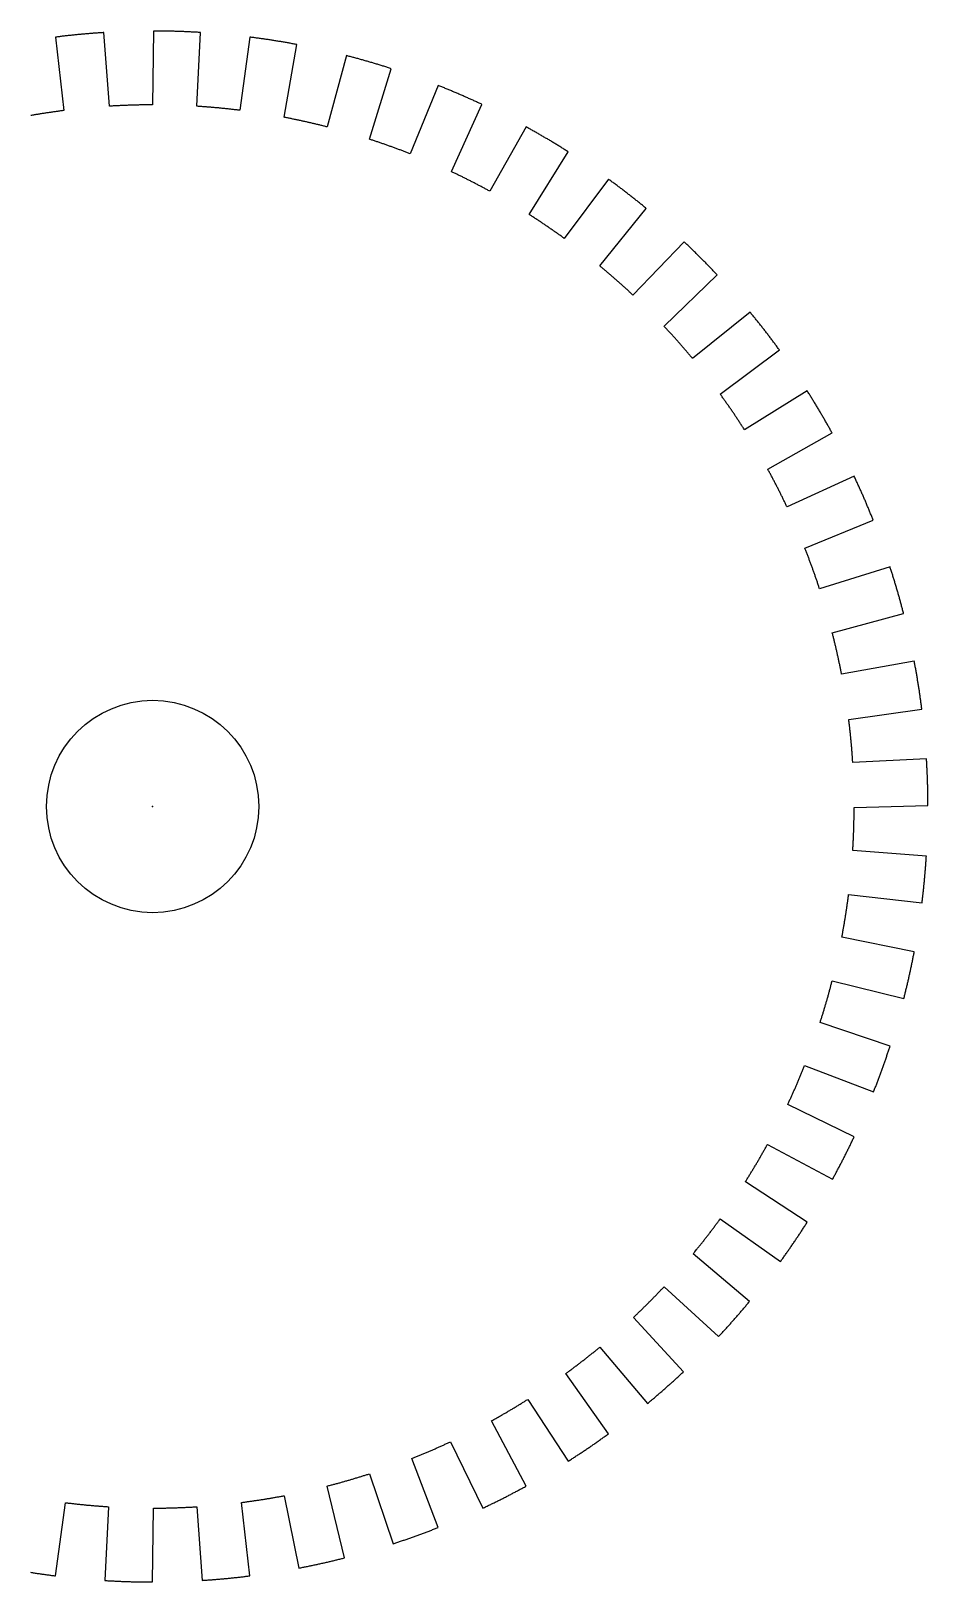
# Model space of a CAD drawing. Header units: metres. Extents: x -21 to 21, y -21 to 21.
# Drawn here: x -3.29 to 21, y -21 to 21 of the extents above; entities that cross this region are included whole.
import ezdxf

# ---------------------------------------------------------------- set-up
doc = ezdxf.new("R2010")
doc.units = ezdxf.units.M

msp = doc.modelspace()

# ---------------------------------------------------------------- linework, layer by layer
msp.add_lwpolyline([(-3.311, -20.737), (-3.285, -20.741), (-3.259, -20.746), (-3.233, -20.75), (-3.207, -20.754), (-3.181, -20.758), (-3.155, -20.762), (-3.129, -20.766), (-3.103, -20.77), (-3.076, -20.773), (-3.05, -20.777), (-3.024, -20.781), (-2.998, -20.785), (-2.972, -20.789), (-2.946, -20.792), (-2.92, -20.796), (-2.894, -20.8), (-2.867, -20.803), (-2.841, -20.807), (-2.815, -20.81), (-2.789, -20.814), (-2.763, -20.817), (-2.737, -20.821), (-2.711, -20.824), (-2.684, -20.828), (-2.658, -20.831), (-2.632, -20.834), (-2.358, -18.853), (-2.334, -18.856), (-2.31, -18.859), (-2.287, -18.862), (-2.263, -18.865), (-2.239, -18.868), (-2.215, -18.87), (-2.192, -18.873), (-2.168, -18.876), (-2.144, -18.879), (-2.121, -18.881), (-2.097, -18.884), (-2.073, -18.887), (-2.049, -18.889), (-2.026, -18.892), (-2.002, -18.894), (-1.978, -18.897), (-1.954, -18.899), (-1.931, -18.902), (-1.907, -18.904), (-1.883, -18.906), (-1.859, -18.909), (-1.836, -18.911), (-1.812, -18.913), (-1.788, -18.916), (-1.764, -18.918), (-1.741, -18.92), (-1.717, -18.922), (-1.693, -18.924), (-1.669, -18.927), (-1.645, -18.929), (-1.622, -18.931), (-1.598, -18.933), (-1.574, -18.935), (-1.55, -18.937), (-1.526, -18.939), (-1.503, -18.94), (-1.479, -18.942), (-1.455, -18.944), (-1.431, -18.946), (-1.407, -18.948), (-1.384, -18.95), (-1.36, -18.951), (-1.336, -18.953), (-1.312, -18.955), (-1.288, -18.956), (-1.264, -18.958), (-1.241, -18.959), (-1.217, -18.961), (-1.193, -18.963), (-1.292, -20.96), (-1.266, -20.962), (-1.24, -20.963), (-1.213, -20.965), (-1.187, -20.966), (-1.161, -20.968), (-1.134, -20.969), (-1.108, -20.971), (-1.081, -20.972), (-1.055, -20.973), (-1.029, -20.975), (-1.002, -20.976), (-0.976, -20.977), (-0.95, -20.979), (-0.923, -20.98), (-0.897, -20.981), (-0.871, -20.982), (-0.844, -20.983), (-0.818, -20.984), (-0.791, -20.985), (-0.765, -20.986), (-0.739, -20.987), (-0.712, -20.988), (-0.686, -20.989), (-0.66, -20.99), (-0.633, -20.99), (-0.607, -20.991), (-0.58, -20.992), (-0.554, -20.993), (-0.528, -20.993), (-0.501, -20.994), (-0.475, -20.995), (-0.449, -20.995), (-0.422, -20.996), (-0.396, -20.996), (-0.369, -20.997), (-0.343, -20.997), (-0.317, -20.998), (-0.29, -20.998), (-0.264, -20.998), (-0.237, -20.999), (-0.211, -20.999), (-0.185, -20.999), (-0.158, -20.999), (-0.132, -21), (-0.106, -21), (-0.079, -21), (-0.053, -21), (-0.026, -21), (0, -21), (0.024, -19), (0.048, -19), (0.072, -19), (0.096, -19), (0.119, -19), (0.143, -18.999), (0.167, -18.999), (0.191, -18.999), (0.215, -18.999), (0.239, -18.998), (0.263, -18.998), (0.287, -18.998), (0.31, -18.997), (0.334, -18.997), (0.358, -18.997), (0.382, -18.996), (0.406, -18.996), (0.43, -18.995), (0.454, -18.995), (0.477, -18.994), (0.501, -18.993), (0.525, -18.993), (0.549, -18.992), (0.573, -18.991), (0.597, -18.991), (0.621, -18.99), (0.645, -18.989), (0.668, -18.988), (0.692, -18.987), (0.716, -18.986), (0.74, -18.986), (0.764, -18.985), (0.788, -18.984), (0.812, -18.983), (0.835, -18.982), (0.859, -18.981), (0.883, -18.979), (0.907, -18.978), (0.931, -18.977), (0.955, -18.976), (0.978, -18.975), (1.002, -18.974), (1.026, -18.972), (1.05, -18.971), (1.074, -18.97), (1.098, -18.968), (1.122, -18.967), (1.145, -18.965), (1.169, -18.964), (1.193, -18.963), (1.345, -20.957), (1.371, -20.955), (1.398, -20.953), (1.424, -20.952), (1.45, -20.95), (1.477, -20.948), (1.503, -20.946), (1.529, -20.944), (1.556, -20.942), (1.582, -20.94), (1.608, -20.938), (1.634, -20.936), (1.661, -20.934), (1.687, -20.932), (1.713, -20.93), (1.74, -20.928), (1.766, -20.926), (1.792, -20.923), (1.819, -20.921), (1.845, -20.919), (1.871, -20.916), (1.897, -20.914), (1.924, -20.912), (1.95, -20.909), (1.976, -20.907), (2.003, -20.904), (2.029, -20.902), (2.055, -20.899), (2.081, -20.897), (2.108, -20.894), (2.134, -20.891), (2.16, -20.889), (2.186, -20.886), (2.213, -20.883), (2.239, -20.88), (2.265, -20.877), (2.291, -20.875), (2.318, -20.872), (2.344, -20.869), (2.37, -20.866), (2.396, -20.863), (2.422, -20.86), (2.449, -20.857), (2.475, -20.854), (2.501, -20.851), (2.527, -20.847), (2.553, -20.844), (2.58, -20.841), (2.606, -20.838), (2.632, -20.834), (2.405, -18.847), (2.429, -18.844), (2.452, -18.841), (2.476, -18.838), (2.5, -18.835), (2.523, -18.832), (2.547, -18.829), (2.571, -18.825), (2.594, -18.822), (2.618, -18.819), (2.642, -18.815), (2.665, -18.812), (2.689, -18.809), (2.713, -18.805), (2.736, -18.802), (2.76, -18.798), (2.783, -18.795), (2.807, -18.791), (2.831, -18.788), (2.854, -18.784), (2.878, -18.781), (2.901, -18.777), (2.925, -18.773), (2.949, -18.77), (2.972, -18.766), (2.996, -18.762), (3.019, -18.759), (3.043, -18.755), (3.067, -18.751), (3.09, -18.747), (3.114, -18.743), (3.137, -18.739), (3.161, -18.735), (3.184, -18.731), (3.208, -18.727), (3.231, -18.723), (3.255, -18.719), (3.278, -18.715), (3.302, -18.711), (3.325, -18.707), (3.349, -18.703), (3.372, -18.698), (3.396, -18.694), (3.419, -18.69), (3.443, -18.685), (3.466, -18.681), (3.49, -18.677), (3.513, -18.672), (3.537, -18.668), (3.56, -18.663), (3.961, -20.623), (3.987, -20.618), (4.013, -20.613), (4.039, -20.608), (4.065, -20.603), (4.09, -20.598), (4.116, -20.593), (4.142, -20.587), (4.168, -20.582), (4.194, -20.577), (4.22, -20.572), (4.246, -20.566), (4.271, -20.561), (4.297, -20.556), (4.323, -20.55), (4.349, -20.545), (4.375, -20.539), (4.401, -20.534), (4.426, -20.528), (4.452, -20.523), (4.478, -20.517), (4.504, -20.511), (4.529, -20.506), (4.555, -20.5), (4.581, -20.494), (4.607, -20.488), (4.633, -20.483), (4.658, -20.477), (4.684, -20.471), (4.71, -20.465), (4.735, -20.459), (4.761, -20.453), (4.787, -20.447), (4.812, -20.441), (4.838, -20.435), (4.864, -20.429), (4.89, -20.423), (4.915, -20.417), (4.941, -20.41), (4.966, -20.404), (4.992, -20.398), (5.018, -20.392), (5.043, -20.385), (5.069, -20.379), (5.095, -20.373), (5.12, -20.366), (5.146, -20.36), (5.171, -20.353), (5.197, -20.347), (4.725, -18.403), (4.748, -18.397), (4.771, -18.391), (4.794, -18.385), (4.818, -18.379), (4.841, -18.373), (4.864, -18.367), (4.887, -18.361), (4.91, -18.355), (4.933, -18.348), (4.956, -18.342), (4.979, -18.336), (5.002, -18.33), (5.025, -18.323), (5.048, -18.317), (5.071, -18.311), (5.094, -18.304), (5.117, -18.298), (5.14, -18.292), (5.163, -18.285), (5.186, -18.279), (5.209, -18.272), (5.232, -18.265), (5.255, -18.259), (5.278, -18.252), (5.301, -18.246), (5.324, -18.239), (5.347, -18.232), (5.37, -18.225), (5.392, -18.219), (5.415, -18.212), (5.438, -18.205), (5.461, -18.198), (5.484, -18.191), (5.507, -18.184), (5.53, -18.178), (5.553, -18.171), (5.575, -18.164), (5.598, -18.157), (5.621, -18.15), (5.644, -18.142), (5.667, -18.135), (5.689, -18.128), (5.712, -18.121), (5.735, -18.114), (5.758, -18.107), (5.78, -18.099), (5.803, -18.092), (5.826, -18.085), (5.849, -18.077), (5.871, -18.07), (6.514, -19.964), (6.54, -19.956), (6.565, -19.948), (6.59, -19.939), (6.615, -19.931), (6.64, -19.923), (6.665, -19.914), (6.69, -19.906), (6.715, -19.898), (6.74, -19.889), (6.765, -19.881), (6.79, -19.872), (6.815, -19.864), (6.84, -19.855), (6.865, -19.846), (6.89, -19.838), (6.915, -19.829), (6.939, -19.82), (6.964, -19.812), (6.989, -19.803), (7.014, -19.794), (7.039, -19.785), (7.064, -19.776), (7.089, -19.767), (7.113, -19.758), (7.138, -19.75), (7.163, -19.741), (7.188, -19.732), (7.213, -19.722), (7.238, -19.713), (7.262, -19.704), (7.287, -19.695), (7.312, -19.686), (7.336, -19.677), (7.361, -19.668), (7.386, -19.658), (7.411, -19.649), (7.435, -19.64), (7.46, -19.63), (7.485, -19.621), (7.509, -19.611), (7.534, -19.602), (7.559, -19.593), (7.583, -19.583), (7.608, -19.573), (7.632, -19.564), (7.657, -19.554), (7.682, -19.545), (7.706, -19.535), (7.731, -19.525), (7.017, -17.657), (7.039, -17.648), (7.061, -17.639), (7.083, -17.63), (7.105, -17.621), (7.127, -17.613), (7.149, -17.604), (7.172, -17.595), (7.194, -17.586), (7.216, -17.576), (7.238, -17.567), (7.26, -17.558), (7.282, -17.549), (7.304, -17.54), (7.326, -17.531), (7.348, -17.522), (7.37, -17.512), (7.392, -17.503), (7.414, -17.494), (7.436, -17.484), (7.458, -17.475), (7.48, -17.466), (7.502, -17.456), (7.524, -17.447), (7.546, -17.437), (7.568, -17.428), (7.59, -17.418), (7.611, -17.409), (7.633, -17.399), (7.655, -17.39), (7.677, -17.38), (7.699, -17.37), (7.721, -17.361), (7.743, -17.351), (7.764, -17.341), (7.786, -17.331), (7.808, -17.322), (7.83, -17.312), (7.851, -17.302), (7.873, -17.292), (7.895, -17.282), (7.917, -17.272), (7.938, -17.262), (7.96, -17.252), (7.982, -17.242), (8.003, -17.232), (8.025, -17.222), (8.047, -17.212), (8.068, -17.202), (8.941, -19.001), (8.965, -18.99), (8.989, -18.979), (9.013, -18.968), (9.037, -18.956), (9.061, -18.945), (9.084, -18.933), (9.108, -18.922), (9.132, -18.911), (9.156, -18.899), (9.179, -18.888), (9.203, -18.876), (9.227, -18.864), (9.251, -18.853), (9.274, -18.841), (9.298, -18.829), (9.322, -18.818), (9.345, -18.806), (9.369, -18.794), (9.392, -18.782), (9.416, -18.771), (9.44, -18.759), (9.463, -18.747), (9.487, -18.735), (9.51, -18.723), (9.534, -18.711), (9.557, -18.699), (9.581, -18.687), (9.604, -18.675), (9.628, -18.663), (9.651, -18.651), (9.675, -18.639), (9.698, -18.627), (9.721, -18.614), (9.745, -18.602), (9.768, -18.59), (9.792, -18.578), (9.815, -18.565), (9.838, -18.553), (9.861, -18.541), (9.885, -18.528), (9.908, -18.516), (9.931, -18.503), (9.955, -18.491), (9.978, -18.478), (10.001, -18.466), (10.024, -18.453), (10.047, -18.44), (10.071, -18.428), (10.094, -18.415), (10.117, -18.402), (9.174, -16.638), (9.195, -16.627), (9.216, -16.615), (9.237, -16.604), (9.258, -16.592), (9.279, -16.58), (9.299, -16.569), (9.32, -16.557), (9.341, -16.545), (9.362, -16.533), (9.383, -16.522), (9.403, -16.51), (9.424, -16.498), (9.445, -16.486), (9.466, -16.474), (9.486, -16.462), (9.507, -16.451), (9.528, -16.439), (9.548, -16.427), (9.569, -16.415), (9.589, -16.403), (9.61, -16.39), (9.631, -16.378), (9.651, -16.366), (9.672, -16.354), (9.692, -16.342), (9.713, -16.33), (9.733, -16.318), (9.754, -16.305), (9.774, -16.293), (9.795, -16.281), (9.815, -16.268), (9.836, -16.256), (9.856, -16.244), (9.877, -16.231), (9.897, -16.219), (9.917, -16.206), (9.938, -16.194), (9.958, -16.181), (9.978, -16.169), (9.999, -16.156), (10.019, -16.144), (10.039, -16.131), (10.059, -16.119), (10.08, -16.106), (10.1, -16.093), (10.12, -16.08), (10.14, -16.068), (10.161, -16.055), (11.252, -17.731), (11.275, -17.717), (11.297, -17.703), (11.319, -17.688), (11.341, -17.674), (11.364, -17.66), (11.386, -17.646), (11.408, -17.631), (11.43, -17.617), (11.452, -17.602), (11.474, -17.588), (11.496, -17.574), (11.518, -17.559), (11.541, -17.545), (11.563, -17.53), (11.585, -17.516), (11.607, -17.501), (11.629, -17.486), (11.651, -17.472), (11.672, -17.457), (11.694, -17.443), (11.716, -17.428), (11.738, -17.413), (11.76, -17.398), (11.782, -17.384), (11.804, -17.369), (11.826, -17.354), (11.847, -17.339), (11.869, -17.324), (11.891, -17.309), (11.913, -17.294), (11.934, -17.279), (11.956, -17.264), (11.978, -17.249), (11.999, -17.234), (12.021, -17.219), (12.043, -17.204), (12.064, -17.189), (12.086, -17.174), (12.107, -17.158), (12.129, -17.143), (12.151, -17.128), (12.172, -17.113), (12.194, -17.097), (12.215, -17.082), (12.237, -17.067), (12.258, -17.051), (12.279, -17.036), (12.301, -17.02), (12.322, -17.005), (12.343, -16.989), (11.187, -15.357), (11.207, -15.343), (11.226, -15.329), (11.245, -15.315), (11.264, -15.301), (11.283, -15.287), (11.303, -15.272), (11.322, -15.258), (11.341, -15.244), (11.36, -15.23), (11.379, -15.215), (11.398, -15.201), (11.418, -15.187), (11.437, -15.172), (11.456, -15.158), (11.475, -15.144), (11.494, -15.129), (11.513, -15.115), (11.532, -15.1), (11.551, -15.086), (11.57, -15.071), (11.589, -15.057), (11.607, -15.042), (11.626, -15.028), (11.645, -15.013), (11.664, -14.998), (11.683, -14.984), (11.702, -14.969), (11.721, -14.954), (11.739, -14.939), (11.758, -14.925), (11.777, -14.91), (11.796, -14.895), (11.814, -14.88), (11.833, -14.865), (11.852, -14.851), (11.87, -14.836), (11.889, -14.821), (11.908, -14.806), (11.926, -14.791), (11.945, -14.776), (11.963, -14.761), (11.982, -14.746), (12, -14.731), (12.019, -14.716), (12.037, -14.7), (12.056, -14.685), (12.074, -14.67), (12.093, -14.655), (12.111, -14.64), (13.406, -16.164), (13.427, -16.147), (13.447, -16.13), (13.467, -16.113), (13.487, -16.096), (13.508, -16.079), (13.528, -16.062), (13.548, -16.045), (13.568, -16.028), (13.588, -16.011), (13.608, -15.994), (13.628, -15.977), (13.648, -15.96), (13.668, -15.943), (13.689, -15.926), (13.709, -15.908), (13.728, -15.891), (13.748, -15.874), (13.768, -15.857), (13.788, -15.839), (13.808, -15.822), (13.828, -15.805), (13.848, -15.787), (13.868, -15.77), (13.888, -15.752), (13.907, -15.735), (13.927, -15.717), (13.947, -15.7), (13.967, -15.682), (13.986, -15.665), (14.006, -15.647), (14.026, -15.63), (14.045, -15.612), (14.065, -15.594), (14.084, -15.577), (14.104, -15.559), (14.124, -15.541), (14.143, -15.523), (14.163, -15.506), (14.182, -15.488), (14.201, -15.47), (14.221, -15.452), (14.24, -15.434), (14.26, -15.416), (14.279, -15.398), (14.298, -15.38), (14.318, -15.362), (14.337, -15.344), (14.356, -15.326), (14.375, -15.308), (13.024, -13.834), (13.041, -13.818), (13.059, -13.801), (13.076, -13.785), (13.093, -13.768), (13.11, -13.752), (13.128, -13.735), (13.145, -13.719), (13.162, -13.702), (13.179, -13.686), (13.197, -13.669), (13.214, -13.653), (13.231, -13.636), (13.248, -13.619), (13.265, -13.603), (13.282, -13.586), (13.299, -13.569), (13.316, -13.553), (13.333, -13.536), (13.35, -13.519), (13.367, -13.502), (13.384, -13.486), (13.401, -13.469), (13.418, -13.452), (13.435, -13.435), (13.452, -13.418), (13.469, -13.401), (13.486, -13.384), (13.502, -13.367), (13.519, -13.35), (13.536, -13.333), (13.553, -13.316), (13.569, -13.299), (13.586, -13.282), (13.603, -13.265), (13.619, -13.248), (13.636, -13.231), (13.653, -13.214), (13.669, -13.197), (13.686, -13.179), (13.702, -13.162), (13.719, -13.145), (13.735, -13.128), (13.752, -13.11), (13.768, -13.093), (13.785, -13.076), (13.801, -13.059), (13.818, -13.041), (13.834, -13.024), (13.85, -13.006), (15.326, -14.356), (15.344, -14.337), (15.362, -14.318), (15.38, -14.298), (15.398, -14.279), (15.416, -14.26), (15.434, -14.24), (15.452, -14.221), (15.47, -14.201), (15.488, -14.182), (15.506, -14.163), (15.523, -14.143), (15.541, -14.124), (15.559, -14.104), (15.577, -14.084), (15.594, -14.065), (15.612, -14.045), (15.63, -14.026), (15.647, -14.006), (15.665, -13.986), (15.682, -13.967), (15.7, -13.947), (15.717, -13.927), (15.735, -13.907), (15.752, -13.888), (15.77, -13.868), (15.787, -13.848), (15.805, -13.828), (15.822, -13.808), (15.839, -13.788), (15.857, -13.768), (15.874, -13.748), (15.891, -13.728), (15.908, -13.709), (15.926, -13.689), (15.943, -13.668), (15.96, -13.648), (15.977, -13.628), (15.994, -13.608), (16.011, -13.588), (16.028, -13.568), (16.045, -13.548), (16.062, -13.528), (16.079, -13.508), (16.096, -13.487), (16.113, -13.467), (16.13, -13.447), (16.147, -13.427), (16.164, -13.406), (14.64, -12.111), (14.655, -12.093), (14.67, -12.074), (14.685, -12.056), (14.7, -12.037), (14.716, -12.019), (14.731, -12), (14.746, -11.982), (14.761, -11.963), (14.776, -11.945), (14.791, -11.926), (14.806, -11.908), (14.821, -11.889), (14.836, -11.87), (14.851, -11.852), (14.865, -11.833), (14.88, -11.814), (14.895, -11.796), (14.91, -11.777), (14.925, -11.758), (14.939, -11.739), (14.954, -11.721), (14.969, -11.702), (14.984, -11.683), (14.998, -11.664), (15.013, -11.645), (15.028, -11.626), (15.042, -11.607), (15.057, -11.589), (15.071, -11.57), (15.086, -11.551), (15.1, -11.532), (15.115, -11.513), (15.129, -11.494), (15.144, -11.475), (15.158, -11.456), (15.172, -11.437), (15.187, -11.418), (15.201, -11.398), (15.215, -11.379), (15.23, -11.36), (15.244, -11.341), (15.258, -11.322), (15.272, -11.303), (15.287, -11.283), (15.301, -11.264), (15.315, -11.245), (15.329, -11.226), (15.343, -11.207), (15.357, -11.187), (15.371, -11.168), (17.005, -12.322), (17.02, -12.301), (17.036, -12.279), (17.051, -12.258), (17.067, -12.237), (17.082, -12.215), (17.097, -12.194), (17.113, -12.172), (17.128, -12.151), (17.143, -12.129), (17.158, -12.107), (17.174, -12.086), (17.189, -12.064), (17.204, -12.043), (17.219, -12.021), (17.234, -11.999), (17.249, -11.978), (17.264, -11.956), (17.279, -11.934), (17.294, -11.913), (17.309, -11.891), (17.324, -11.869), (17.339, -11.847), (17.354, -11.826), (17.369, -11.804), (17.384, -11.782), (17.398, -11.76), (17.413, -11.738), (17.428, -11.716), (17.443, -11.694), (17.457, -11.672), (17.472, -11.651), (17.486, -11.629), (17.501, -11.607), (17.516, -11.585), (17.53, -11.563), (17.545, -11.541), (17.559, -11.518), (17.574, -11.496), (17.588, -11.474), (17.602, -11.452), (17.617, -11.43), (17.631, -11.408), (17.646, -11.386), (17.66, -11.364), (17.674, -11.341), (17.688, -11.319), (17.703, -11.297), (17.717, -11.275), (17.731, -11.252), (16.055, -10.161), (16.068, -10.14), (16.08, -10.12), (16.093, -10.1), (16.106, -10.08), (16.119, -10.059), (16.131, -10.039), (16.144, -10.019), (16.156, -9.999), (16.169, -9.978), (16.181, -9.958), (16.194, -9.938), (16.206, -9.917), (16.219, -9.897), (16.231, -9.877), (16.244, -9.856), (16.256, -9.836), (16.268, -9.815), (16.281, -9.795), (16.293, -9.774), (16.305, -9.754), (16.318, -9.733), (16.33, -9.713), (16.342, -9.692), (16.354, -9.672), (16.366, -9.651), (16.378, -9.631), (16.39, -9.61), (16.403, -9.589), (16.415, -9.569), (16.427, -9.548), (16.439, -9.528), (16.451, -9.507), (16.462, -9.486), (16.474, -9.466), (16.486, -9.445), (16.498, -9.424), (16.51, -9.403), (16.522, -9.383), (16.533, -9.362), (16.545, -9.341), (16.557, -9.32), (16.569, -9.299), (16.58, -9.279), (16.592, -9.258), (16.604, -9.237), (16.615, -9.216), (16.627, -9.195), (16.638, -9.174), (16.65, -9.153), (18.415, -10.094), (18.428, -10.071), (18.44, -10.047), (18.453, -10.024), (18.466, -10.001), (18.478, -9.978), (18.491, -9.955), (18.503, -9.931), (18.516, -9.908), (18.528, -9.885), (18.541, -9.861), (18.553, -9.838), (18.565, -9.815), (18.578, -9.792), (18.59, -9.768), (18.602, -9.745), (18.614, -9.721), (18.627, -9.698), (18.639, -9.675), (18.651, -9.651), (18.663, -9.628), (18.675, -9.604), (18.687, -9.581), (18.699, -9.557), (18.711, -9.534), (18.723, -9.51), (18.735, -9.487), (18.747, -9.463), (18.759, -9.44), (18.771, -9.416), (18.782, -9.392), (18.794, -9.369), (18.806, -9.345), (18.818, -9.322), (18.829, -9.298), (18.841, -9.274), (18.853, -9.251), (18.864, -9.227), (18.876, -9.203), (18.888, -9.179), (18.899, -9.156), (18.911, -9.132), (18.922, -9.108), (18.933, -9.084), (18.945, -9.061), (18.956, -9.037), (18.968, -9.013), (18.979, -8.989), (18.99, -8.965), (19.001, -8.941), (17.202, -8.068), (17.212, -8.047), (17.222, -8.025), (17.232, -8.003), (17.242, -7.982), (17.252, -7.96), (17.262, -7.938), (17.272, -7.917), (17.282, -7.895), (17.292, -7.873), (17.302, -7.851), (17.312, -7.83), (17.322, -7.808), (17.331, -7.786), (17.341, -7.764), (17.351, -7.743), (17.361, -7.721), (17.37, -7.699), (17.38, -7.677), (17.39, -7.655), (17.399, -7.633), (17.409, -7.611), (17.418, -7.59), (17.428, -7.568), (17.437, -7.546), (17.447, -7.524), (17.456, -7.502), (17.466, -7.48), (17.475, -7.458), (17.484, -7.436), (17.494, -7.414), (17.503, -7.392), (17.512, -7.37), (17.522, -7.348), (17.531, -7.326), (17.54, -7.304), (17.549, -7.282), (17.558, -7.26), (17.567, -7.238), (17.576, -7.216), (17.586, -7.194), (17.595, -7.172), (17.604, -7.149), (17.613, -7.127), (17.621, -7.105), (17.63, -7.083), (17.639, -7.061), (17.648, -7.039), (17.657, -7.017), (19.525, -7.731), (19.535, -7.706), (19.545, -7.682), (19.554, -7.657), (19.564, -7.632), (19.573, -7.608), (19.583, -7.583), (19.593, -7.559), (19.602, -7.534), (19.611, -7.509), (19.621, -7.485), (19.63, -7.46), (19.64, -7.435), (19.649, -7.411), (19.658, -7.386), (19.668, -7.361), (19.677, -7.336), (19.686, -7.312), (19.695, -7.287), (19.704, -7.262), (19.713, -7.238), (19.722, -7.213), (19.732, -7.188), (19.741, -7.163), (19.75, -7.138), (19.758, -7.113), (19.767, -7.089), (19.776, -7.064), (19.785, -7.039), (19.794, -7.014), (19.803, -6.989), (19.812, -6.964), (19.82, -6.939), (19.829, -6.915), (19.838, -6.89), (19.846, -6.865), (19.855, -6.84), (19.864, -6.815), (19.872, -6.79), (19.881, -6.765), (19.889, -6.74), (19.898, -6.715), (19.906, -6.69), (19.914, -6.665), (19.923, -6.64), (19.931, -6.615), (19.939, -6.59), (19.948, -6.565), (19.956, -6.54), (19.964, -6.514), (19.972, -6.489), (18.077, -5.849), (18.085, -5.826), (18.092, -5.803), (18.099, -5.78), (18.107, -5.758), (18.114, -5.735), (18.121, -5.712), (18.128, -5.689), (18.135, -5.667), (18.142, -5.644), (18.15, -5.621), (18.157, -5.598), (18.164, -5.575), (18.171, -5.553), (18.178, -5.53), (18.184, -5.507), (18.191, -5.484), (18.198, -5.461), (18.205, -5.438), (18.212, -5.415), (18.219, -5.392), (18.225, -5.37), (18.232, -5.347), (18.239, -5.324), (18.246, -5.301), (18.252, -5.278), (18.259, -5.255), (18.265, -5.232), (18.272, -5.209), (18.279, -5.186), (18.285, -5.163), (18.292, -5.14), (18.298, -5.117), (18.304, -5.094), (18.311, -5.071), (18.317, -5.048), (18.323, -5.025), (18.33, -5.002), (18.336, -4.979), (18.342, -4.956), (18.348, -4.933), (18.355, -4.91), (18.361, -4.887), (18.367, -4.864), (18.373, -4.841), (18.379, -4.818), (18.385, -4.794), (18.391, -4.771), (18.397, -4.748), (18.403, -4.725), (20.347, -5.197), (20.353, -5.171), (20.36, -5.146), (20.366, -5.12), (20.373, -5.095), (20.379, -5.069), (20.385, -5.043), (20.392, -5.018), (20.398, -4.992), (20.404, -4.966), (20.41, -4.941), (20.417, -4.915), (20.423, -4.89), (20.429, -4.864), (20.435, -4.838), (20.441, -4.812), (20.447, -4.787), (20.453, -4.761), (20.459, -4.735), (20.465, -4.71), (20.471, -4.684), (20.477, -4.658), (20.483, -4.633), (20.488, -4.607), (20.494, -4.581), (20.5, -4.555), (20.506, -4.529), (20.511, -4.504), (20.517, -4.478), (20.523, -4.452), (20.528, -4.426), (20.534, -4.401), (20.539, -4.375), (20.545, -4.349), (20.55, -4.323), (20.556, -4.297), (20.561, -4.271), (20.566, -4.246), (20.572, -4.22), (20.577, -4.194), (20.582, -4.168), (20.587, -4.142), (20.593, -4.116), (20.598, -4.09), (20.603, -4.065), (20.608, -4.039), (20.613, -4.013), (20.618, -3.987), (20.623, -3.961), (20.628, -3.935), (18.668, -3.537), (18.672, -3.513), (18.677, -3.49), (18.681, -3.466), (18.685, -3.443), (18.69, -3.419), (18.694, -3.396), (18.698, -3.372), (18.703, -3.349), (18.707, -3.325), (18.711, -3.302), (18.715, -3.278), (18.719, -3.255), (18.723, -3.231), (18.727, -3.208), (18.731, -3.184), (18.735, -3.161), (18.739, -3.137), (18.743, -3.114), (18.747, -3.09), (18.751, -3.067), (18.755, -3.043), (18.759, -3.019), (18.762, -2.996), (18.766, -2.972), (18.77, -2.949), (18.773, -2.925), (18.777, -2.901), (18.781, -2.878), (18.784, -2.854), (18.788, -2.831), (18.791, -2.807), (18.795, -2.783), (18.798, -2.76), (18.802, -2.736), (18.805, -2.713), (18.809, -2.689), (18.812, -2.665), (18.815, -2.642), (18.819, -2.618), (18.822, -2.594), (18.825, -2.571), (18.829, -2.547), (18.832, -2.523), (18.835, -2.5), (18.838, -2.476), (18.841, -2.452), (18.844, -2.429), (18.847, -2.405), (18.85, -2.381), (20.838, -2.606), (20.841, -2.58), (20.844, -2.553), (20.847, -2.527), (20.851, -2.501), (20.854, -2.475), (20.857, -2.449), (20.86, -2.422), (20.863, -2.396), (20.866, -2.37), (20.869, -2.344), (20.872, -2.318), (20.875, -2.291), (20.877, -2.265), (20.88, -2.239), (20.883, -2.213), (20.886, -2.186), (20.889, -2.16), (20.891, -2.134), (20.894, -2.108), (20.897, -2.081), (20.899, -2.055), (20.902, -2.029), (20.904, -2.003), (20.907, -1.976), (20.909, -1.95), (20.912, -1.924), (20.914, -1.897), (20.916, -1.871), (20.919, -1.845), (20.921, -1.819), (20.923, -1.792), (20.926, -1.766), (20.928, -1.74), (20.93, -1.713), (20.932, -1.687), (20.934, -1.661), (20.936, -1.634), (20.938, -1.608), (20.94, -1.582), (20.942, -1.556), (20.944, -1.529), (20.946, -1.503), (20.948, -1.477), (20.95, -1.45), (20.952, -1.424), (20.953, -1.398), (20.955, -1.371), (20.957, -1.345), (18.963, -1.193), (18.964, -1.169), (18.965, -1.145), (18.967, -1.122), (18.968, -1.098), (18.97, -1.074), (18.971, -1.05), (18.972, -1.026), (18.974, -1.002), (18.975, -0.978), (18.976, -0.955), (18.977, -0.931), (18.978, -0.907), (18.979, -0.883), (18.981, -0.859), (18.982, -0.835), (18.983, -0.812), (18.984, -0.788), (18.985, -0.764), (18.986, -0.74), (18.986, -0.716), (18.987, -0.692), (18.988, -0.668), (18.989, -0.645), (18.99, -0.621), (18.991, -0.597), (18.991, -0.573), (18.992, -0.549), (18.993, -0.525), (18.993, -0.501), (18.994, -0.477), (18.995, -0.454), (18.995, -0.43), (18.996, -0.406), (18.996, -0.382), (18.997, -0.358), (18.997, -0.334), (18.997, -0.31), (18.998, -0.287), (18.998, -0.263), (18.998, -0.239), (18.999, -0.215), (18.999, -0.191), (18.999, -0.167), (18.999, -0.143), (19, -0.119), (19, -0.096), (19, -0.072), (19, -0.048), (19, -0.024), (20, 0), (21, 0.026), (21, 0.053), (21, 0.079), (21, 0.106), (21, 0.132), (20.999, 0.158), (20.999, 0.185), (20.999, 0.211), (20.999, 0.237), (20.998, 0.264), (20.998, 0.29), (20.998, 0.317), (20.997, 0.343), (20.997, 0.369), (20.996, 0.396), (20.996, 0.422), (20.995, 0.449), (20.995, 0.475), (20.994, 0.501), (20.993, 0.528), (20.993, 0.554), (20.992, 0.58), (20.991, 0.607), (20.99, 0.633), (20.99, 0.66), (20.989, 0.686), (20.988, 0.712), (20.987, 0.739), (20.986, 0.765), (20.985, 0.791), (20.984, 0.818), (20.983, 0.844), (20.982, 0.871), (20.981, 0.897), (20.98, 0.923), (20.979, 0.95), (20.977, 0.976), (20.976, 1.002), (20.975, 1.029), (20.973, 1.055), (20.972, 1.081), (20.971, 1.108), (20.969, 1.134), (20.968, 1.161), (20.966, 1.187), (20.965, 1.213), (20.963, 1.24), (20.962, 1.266), (20.96, 1.292), (18.963, 1.193), (18.961, 1.217), (18.959, 1.241), (18.958, 1.264), (18.956, 1.288), (18.955, 1.312), (18.953, 1.336), (18.951, 1.36), (18.95, 1.384), (18.948, 1.407), (18.946, 1.431), (18.944, 1.455), (18.942, 1.479), (18.94, 1.503), (18.939, 1.526), (18.937, 1.55), (18.935, 1.574), (18.933, 1.598), (18.931, 1.622), (18.929, 1.645), (18.927, 1.669), (18.924, 1.693), (18.922, 1.717), (18.92, 1.741), (18.918, 1.764), (18.916, 1.788), (18.913, 1.812), (18.911, 1.836), (18.909, 1.859), (18.906, 1.883), (18.904, 1.907), (18.902, 1.931), (18.899, 1.954), (18.897, 1.978), (18.894, 2.002), (18.892, 2.026), (18.889, 2.049), (18.887, 2.073), (18.884, 2.097), (18.881, 2.121), (18.879, 2.144), (18.876, 2.168), (18.873, 2.192), (18.87, 2.215), (18.868, 2.239), (18.865, 2.263), (18.862, 2.287), (18.859, 2.31), (18.856, 2.334), (18.853, 2.358), (20.834, 2.632), (20.831, 2.658), (20.828, 2.684), (20.824, 2.711), (20.821, 2.737), (20.817, 2.763), (20.814, 2.789), (20.81, 2.815), (20.807, 2.841), (20.803, 2.867), (20.8, 2.894), (20.796, 2.92), (20.792, 2.946), (20.789, 2.972), (20.785, 2.998), (20.781, 3.024), (20.777, 3.05), (20.773, 3.076), (20.77, 3.103), (20.766, 3.129), (20.762, 3.155), (20.758, 3.181), (20.754, 3.207), (20.75, 3.233), (20.746, 3.259), (20.741, 3.285), (20.737, 3.311), (20.733, 3.337), (20.729, 3.363), (20.725, 3.389), (20.72, 3.415), (20.716, 3.441), (20.712, 3.467), (20.707, 3.493), (20.703, 3.519), (20.699, 3.546), (20.694, 3.572), (20.69, 3.598), (20.685, 3.624), (20.68, 3.649), (20.676, 3.675), (20.671, 3.701), (20.667, 3.727), (20.662, 3.753), (20.657, 3.779), (20.652, 3.805), (20.648, 3.831), (20.643, 3.857), (20.638, 3.883), (20.633, 3.909), (20.628, 3.935), (18.659, 3.584), (18.654, 3.607), (18.65, 3.631), (18.645, 3.654), (18.641, 3.677), (18.636, 3.701), (18.631, 3.724), (18.627, 3.748), (18.622, 3.771), (18.617, 3.794), (18.612, 3.818), (18.608, 3.841), (18.603, 3.865), (18.598, 3.888), (18.593, 3.911), (18.588, 3.935), (18.583, 3.958), (18.578, 3.981), (18.573, 4.005), (18.568, 4.028), (18.563, 4.051), (18.558, 4.075), (18.553, 4.098), (18.548, 4.121), (18.542, 4.145), (18.537, 4.168), (18.532, 4.191), (18.527, 4.215), (18.521, 4.238), (18.516, 4.261), (18.511, 4.284), (18.505, 4.308), (18.5, 4.331), (18.494, 4.354), (18.489, 4.377), (18.483, 4.401), (18.478, 4.424), (18.472, 4.447), (18.467, 4.47), (18.461, 4.493), (18.455, 4.517), (18.45, 4.54), (18.444, 4.563), (18.438, 4.586), (18.432, 4.609), (18.427, 4.633), (18.421, 4.656), (18.415, 4.679), (18.409, 4.702), (20.34, 5.222), (20.334, 5.248), (20.327, 5.274), (20.32, 5.299), (20.314, 5.325), (20.307, 5.35), (20.3, 5.376), (20.294, 5.401), (20.287, 5.427), (20.28, 5.452), (20.273, 5.478), (20.266, 5.503), (20.259, 5.529), (20.252, 5.554), (20.245, 5.58), (20.238, 5.605), (20.231, 5.63), (20.224, 5.656), (20.217, 5.681), (20.21, 5.707), (20.203, 5.732), (20.195, 5.757), (20.188, 5.783), (20.181, 5.808), (20.174, 5.833), (20.166, 5.859), (20.159, 5.884), (20.151, 5.909), (20.144, 5.935), (20.136, 5.96), (20.129, 5.985), (20.121, 6.011), (20.114, 6.036), (20.106, 6.061), (20.099, 6.087), (20.091, 6.112), (20.083, 6.137), (20.076, 6.162), (20.068, 6.187), (20.06, 6.213), (20.052, 6.238), (20.044, 6.263), (20.036, 6.288), (20.028, 6.313), (20.021, 6.339), (20.013, 6.364), (20.005, 6.389), (19.997, 6.414), (19.988, 6.439), (19.98, 6.464), (19.972, 6.489), (18.063, 5.894), (18.055, 5.917), (18.048, 5.939), (18.04, 5.962), (18.033, 5.985), (18.025, 6.007), (18.018, 6.03), (18.01, 6.053), (18.003, 6.075), (17.995, 6.098), (17.987, 6.121), (17.979, 6.143), (17.972, 6.166), (17.964, 6.188), (17.956, 6.211), (17.948, 6.233), (17.941, 6.256), (17.933, 6.279), (17.925, 6.301), (17.917, 6.324), (17.909, 6.346), (17.901, 6.369), (17.893, 6.391), (17.885, 6.414), (17.877, 6.436), (17.869, 6.458), (17.861, 6.481), (17.852, 6.503), (17.844, 6.526), (17.836, 6.548), (17.828, 6.571), (17.819, 6.593), (17.811, 6.615), (17.803, 6.638), (17.794, 6.66), (17.786, 6.683), (17.778, 6.705), (17.769, 6.727), (17.761, 6.75), (17.752, 6.772), (17.744, 6.794), (17.735, 6.816), (17.727, 6.839), (17.718, 6.861), (17.709, 6.883), (17.701, 6.905), (17.692, 6.928), (17.683, 6.95), (17.675, 6.972), (17.666, 6.994), (19.516, 7.755), (19.506, 7.78), (19.496, 7.804), (19.486, 7.829), (19.476, 7.853), (19.466, 7.878), (19.457, 7.902), (19.447, 7.927), (19.437, 7.951), (19.427, 7.975), (19.417, 8), (19.407, 8.024), (19.396, 8.049), (19.386, 8.073), (19.376, 8.097), (19.366, 8.122), (19.356, 8.146), (19.345, 8.17), (19.335, 8.195), (19.325, 8.219), (19.315, 8.243), (19.304, 8.267), (19.294, 8.292), (19.283, 8.316), (19.273, 8.34), (19.262, 8.364), (19.252, 8.389), (19.241, 8.413), (19.231, 8.437), (19.22, 8.461), (19.209, 8.485), (19.199, 8.509), (19.188, 8.533), (19.177, 8.558), (19.167, 8.582), (19.156, 8.606), (19.145, 8.63), (19.134, 8.654), (19.123, 8.678), (19.112, 8.702), (19.101, 8.726), (19.09, 8.75), (19.079, 8.774), (19.068, 8.798), (19.057, 8.822), (19.046, 8.846), (19.035, 8.87), (19.024, 8.894), (19.013, 8.917), (19.001, 8.941), (17.182, 8.111), (17.171, 8.133), (17.161, 8.155), (17.151, 8.176), (17.141, 8.198), (17.13, 8.219), (17.12, 8.241), (17.11, 8.262), (17.099, 8.284), (17.089, 8.305), (17.078, 8.327), (17.068, 8.348), (17.057, 8.37), (17.047, 8.391), (17.036, 8.412), (17.026, 8.434), (17.015, 8.455), (17.004, 8.477), (16.994, 8.498), (16.983, 8.519), (16.972, 8.541), (16.962, 8.562), (16.951, 8.583), (16.94, 8.605), (16.929, 8.626), (16.918, 8.647), (16.907, 8.668), (16.896, 8.69), (16.886, 8.711), (16.875, 8.732), (16.864, 8.753), (16.853, 8.774), (16.842, 8.796), (16.83, 8.817), (16.819, 8.838), (16.808, 8.859), (16.797, 8.88), (16.786, 8.901), (16.775, 8.922), (16.764, 8.943), (16.752, 8.964), (16.741, 8.985), (16.73, 9.007), (16.718, 9.028), (16.707, 9.049), (16.696, 9.07), (16.684, 9.09), (16.673, 9.111), (16.661, 9.132), (18.402, 10.117), (18.39, 10.14), (18.377, 10.163), (18.364, 10.186), (18.351, 10.209), (18.339, 10.232), (18.326, 10.255), (18.313, 10.278), (18.3, 10.301), (18.287, 10.324), (18.274, 10.347), (18.261, 10.37), (18.248, 10.393), (18.235, 10.416), (18.222, 10.439), (18.208, 10.462), (18.195, 10.485), (18.182, 10.508), (18.169, 10.53), (18.156, 10.553), (18.142, 10.576), (18.129, 10.599), (18.116, 10.622), (18.102, 10.644), (18.089, 10.667), (18.076, 10.69), (18.062, 10.713), (18.049, 10.735), (18.035, 10.758), (18.022, 10.781), (18.008, 10.803), (17.994, 10.826), (17.981, 10.848), (17.967, 10.871), (17.954, 10.894), (17.94, 10.916), (17.926, 10.939), (17.912, 10.961), (17.899, 10.984), (17.885, 11.006), (17.871, 11.029), (17.857, 11.051), (17.843, 11.074), (17.829, 11.096), (17.815, 11.118), (17.801, 11.141), (17.787, 11.163), (17.773, 11.185), (17.759, 11.208), (17.745, 11.23), (17.731, 11.252), (16.029, 10.201), (16.017, 10.221), (16.004, 10.241), (15.991, 10.261), (15.978, 10.281), (15.965, 10.301), (15.952, 10.321), (15.939, 10.341), (15.926, 10.361), (15.913, 10.381), (15.9, 10.401), (15.887, 10.421), (15.874, 10.441), (15.861, 10.461), (15.847, 10.481), (15.834, 10.501), (15.821, 10.521), (15.808, 10.541), (15.795, 10.561), (15.781, 10.581), (15.768, 10.6), (15.755, 10.62), (15.741, 10.64), (15.728, 10.66), (15.715, 10.68), (15.701, 10.699), (15.688, 10.719), (15.674, 10.739), (15.661, 10.758), (15.647, 10.778), (15.634, 10.798), (15.62, 10.817), (15.606, 10.837), (15.593, 10.857), (15.579, 10.876), (15.565, 10.896), (15.552, 10.915), (15.538, 10.935), (15.524, 10.954), (15.51, 10.974), (15.497, 10.993), (15.483, 11.013), (15.469, 11.032), (15.455, 11.052), (15.441, 11.071), (15.427, 11.091), (15.413, 11.11), (15.399, 11.129), (15.385, 11.149), (15.371, 11.168), (16.974, 12.365), (16.958, 12.386), (16.943, 12.407), (16.927, 12.429), (16.911, 12.45), (16.896, 12.471), (16.88, 12.492), (16.864, 12.514), (16.849, 12.535), (16.833, 12.556), (16.817, 12.577), (16.801, 12.598), (16.785, 12.619), (16.77, 12.64), (16.754, 12.662), (16.738, 12.683), (16.722, 12.704), (16.706, 12.725), (16.69, 12.746), (16.674, 12.767), (16.658, 12.787), (16.642, 12.808), (16.626, 12.829), (16.609, 12.85), (16.593, 12.871), (16.577, 12.892), (16.561, 12.913), (16.545, 12.934), (16.528, 12.954), (16.512, 12.975), (16.496, 12.996), (16.479, 13.017), (16.463, 13.037), (16.447, 13.058), (16.43, 13.079), (16.414, 13.099), (16.397, 13.12), (16.381, 13.14), (16.364, 13.161), (16.348, 13.182), (16.331, 13.202), (16.315, 13.223), (16.298, 13.243), (16.281, 13.264), (16.265, 13.284), (16.248, 13.304), (16.231, 13.325), (16.214, 13.345), (16.198, 13.366), (16.181, 13.386), (14.625, 12.129), (14.609, 12.148), (14.594, 12.166), (14.579, 12.184), (14.563, 12.203), (14.548, 12.221), (14.533, 12.239), (14.517, 12.258), (14.502, 12.276), (14.486, 12.294), (14.471, 12.312), (14.455, 12.33), (14.44, 12.349), (14.424, 12.367), (14.409, 12.385), (14.393, 12.403), (14.378, 12.421), (14.362, 12.439), (14.346, 12.457), (14.331, 12.475), (14.315, 12.493), (14.299, 12.511), (14.284, 12.529), (14.268, 12.547), (14.252, 12.565), (14.236, 12.583), (14.22, 12.601), (14.205, 12.619), (14.189, 12.636), (14.173, 12.654), (14.157, 12.672), (14.141, 12.69), (14.125, 12.708), (14.109, 12.725), (14.093, 12.743), (14.077, 12.761), (14.061, 12.778), (14.045, 12.796), (14.029, 12.814), (14.013, 12.831), (13.997, 12.849), (13.98, 12.867), (13.964, 12.884), (13.948, 12.902), (13.932, 12.919), (13.916, 12.937), (13.899, 12.954), (13.883, 12.972), (13.867, 12.989), (13.85, 13.006), (15.29, 14.395), (15.272, 14.414), (15.254, 14.433), (15.236, 14.452), (15.218, 14.471), (15.2, 14.491), (15.181, 14.51), (15.163, 14.529), (15.145, 14.548), (15.126, 14.567), (15.108, 14.586), (15.09, 14.605), (15.071, 14.624), (15.053, 14.643), (15.035, 14.661), (15.016, 14.68), (14.998, 14.699), (14.979, 14.718), (14.961, 14.737), (14.942, 14.756), (14.924, 14.774), (14.905, 14.793), (14.887, 14.812), (14.868, 14.831), (14.849, 14.849), (14.831, 14.868), (14.812, 14.887), (14.793, 14.905), (14.774, 14.924), (14.756, 14.942), (14.737, 14.961), (14.718, 14.979), (14.699, 14.998), (14.68, 15.016), (14.661, 15.035), (14.643, 15.053), (14.624, 15.071), (14.605, 15.09), (14.586, 15.108), (14.567, 15.126), (14.548, 15.145), (14.529, 15.163), (14.51, 15.181), (14.491, 15.2), (14.471, 15.218), (14.452, 15.236), (14.433, 15.254), (14.414, 15.272), (14.395, 15.29), (13.006, 13.85), (12.989, 13.867), (12.972, 13.883), (12.954, 13.899), (12.937, 13.916), (12.919, 13.932), (12.902, 13.948), (12.884, 13.964), (12.867, 13.98), (12.849, 13.997), (12.831, 14.013), (12.814, 14.029), (12.796, 14.045), (12.778, 14.061), (12.761, 14.077), (12.743, 14.093), (12.725, 14.109), (12.708, 14.125), (12.69, 14.141), (12.672, 14.157), (12.654, 14.173), (12.636, 14.189), (12.619, 14.205), (12.601, 14.22), (12.583, 14.236), (12.565, 14.252), (12.547, 14.268), (12.529, 14.284), (12.511, 14.299), (12.493, 14.315), (12.475, 14.331), (12.457, 14.346), (12.439, 14.362), (12.421, 14.378), (12.403, 14.393), (12.385, 14.409), (12.367, 14.424), (12.349, 14.44), (12.33, 14.455), (12.312, 14.471), (12.294, 14.486), (12.276, 14.502), (12.258, 14.517), (12.239, 14.533), (12.221, 14.548), (12.203, 14.563), (12.184, 14.579), (12.166, 14.594), (12.148, 14.609), (12.129, 14.625), (12.111, 14.64), (13.366, 16.198), (13.345, 16.214), (13.325, 16.231), (13.304, 16.248), (13.284, 16.265), (13.264, 16.281), (13.243, 16.298), (13.223, 16.315), (13.202, 16.331), (13.182, 16.348), (13.161, 16.364), (13.14, 16.381), (13.12, 16.397), (13.099, 16.414), (13.079, 16.43), (13.058, 16.447), (13.037, 16.463), (13.017, 16.479), (12.996, 16.496), (12.975, 16.512), (12.954, 16.528), (12.934, 16.545), (12.913, 16.561), (12.892, 16.577), (12.871, 16.593), (12.85, 16.609), (12.829, 16.626), (12.808, 16.642), (12.787, 16.658), (12.767, 16.674), (12.746, 16.69), (12.725, 16.706), (12.704, 16.722), (12.683, 16.738), (12.662, 16.754), (12.64, 16.77), (12.619, 16.785), (12.598, 16.801), (12.577, 16.817), (12.556, 16.833), (12.535, 16.849), (12.514, 16.864), (12.492, 16.88), (12.471, 16.896), (12.45, 16.911), (12.429, 16.927), (12.407, 16.943), (12.386, 16.958), (12.365, 16.974), (12.343, 16.989), (11.149, 15.385), (11.129, 15.399), (11.11, 15.413), (11.091, 15.427), (11.071, 15.441), (11.052, 15.455), (11.032, 15.469), (11.013, 15.483), (10.993, 15.497), (10.974, 15.51), (10.954, 15.524), (10.935, 15.538), (10.915, 15.552), (10.896, 15.565), (10.876, 15.579), (10.857, 15.593), (10.837, 15.606), (10.817, 15.62), (10.798, 15.634), (10.778, 15.647), (10.758, 15.661), (10.739, 15.674), (10.719, 15.688), (10.699, 15.701), (10.68, 15.715), (10.66, 15.728), (10.64, 15.741), (10.62, 15.755), (10.6, 15.768), (10.581, 15.781), (10.561, 15.795), (10.541, 15.808), (10.521, 15.821), (10.501, 15.834), (10.481, 15.847), (10.461, 15.861), (10.441, 15.874), (10.421, 15.887), (10.401, 15.9), (10.381, 15.913), (10.361, 15.926), (10.341, 15.939), (10.321, 15.952), (10.301, 15.965), (10.281, 15.978), (10.261, 15.991), (10.241, 16.004), (10.221, 16.017), (10.201, 16.029), (11.252, 17.731), (11.23, 17.745), (11.208, 17.759), (11.185, 17.773), (11.163, 17.787), (11.141, 17.801), (11.118, 17.815), (11.096, 17.829), (11.074, 17.843), (11.051, 17.857), (11.029, 17.871), (11.006, 17.885), (10.984, 17.899), (10.961, 17.912), (10.939, 17.926), (10.916, 17.94), (10.894, 17.954), (10.871, 17.967), (10.848, 17.981), (10.826, 17.994), (10.803, 18.008), (10.781, 18.022), (10.758, 18.035), (10.735, 18.049), (10.713, 18.062), (10.69, 18.076), (10.667, 18.089), (10.644, 18.102), (10.622, 18.116), (10.599, 18.129), (10.576, 18.142), (10.553, 18.156), (10.53, 18.169), (10.508, 18.182), (10.485, 18.195), (10.462, 18.208), (10.439, 18.222), (10.416, 18.235), (10.393, 18.248), (10.37, 18.261), (10.347, 18.274), (10.324, 18.287), (10.301, 18.3), (10.278, 18.313), (10.255, 18.326), (10.232, 18.339), (10.209, 18.351), (10.186, 18.364), (10.163, 18.377), (10.14, 18.39), (10.117, 18.402), (9.132, 16.661), (9.111, 16.673), (9.09, 16.684), (9.07, 16.696), (9.049, 16.707), (9.028, 16.718), (9.007, 16.73), (8.985, 16.741), (8.964, 16.752), (8.943, 16.764), (8.922, 16.775), (8.901, 16.786), (8.88, 16.797), (8.859, 16.808), (8.838, 16.819), (8.817, 16.83), (8.796, 16.842), (8.774, 16.853), (8.753, 16.864), (8.732, 16.875), (8.711, 16.886), (8.69, 16.896), (8.668, 16.907), (8.647, 16.918), (8.626, 16.929), (8.605, 16.94), (8.583, 16.951), (8.562, 16.962), (8.541, 16.972), (8.519, 16.983), (8.498, 16.994), (8.477, 17.004), (8.455, 17.015), (8.434, 17.026), (8.412, 17.036), (8.391, 17.047), (8.37, 17.057), (8.348, 17.068), (8.327, 17.078), (8.305, 17.089), (8.284, 17.099), (8.262, 17.11), (8.241, 17.12), (8.219, 17.13), (8.198, 17.141), (8.176, 17.151), (8.155, 17.161), (8.133, 17.171), (8.111, 17.182), (8.09, 17.192), (8.917, 19.013), (8.894, 19.024), (8.87, 19.035), (8.846, 19.046), (8.822, 19.057), (8.798, 19.068), (8.774, 19.079), (8.75, 19.09), (8.726, 19.101), (8.702, 19.112), (8.678, 19.123), (8.654, 19.134), (8.63, 19.145), (8.606, 19.156), (8.582, 19.167), (8.558, 19.177), (8.533, 19.188), (8.509, 19.199), (8.485, 19.209), (8.461, 19.22), (8.437, 19.231), (8.413, 19.241), (8.389, 19.252), (8.364, 19.262), (8.34, 19.273), (8.316, 19.283), (8.292, 19.294), (8.267, 19.304), (8.243, 19.315), (8.219, 19.325), (8.195, 19.335), (8.17, 19.345), (8.146, 19.356), (8.122, 19.366), (8.097, 19.376), (8.073, 19.386), (8.049, 19.396), (8.024, 19.407), (8, 19.417), (7.975, 19.427), (7.951, 19.437), (7.927, 19.447), (7.902, 19.457), (7.878, 19.466), (7.853, 19.476), (7.829, 19.486), (7.804, 19.496), (7.78, 19.506), (7.755, 19.516), (7.731, 19.525), (6.972, 17.675), (6.95, 17.683), (6.928, 17.692), (6.905, 17.701), (6.883, 17.709), (6.861, 17.718), (6.839, 17.727), (6.816, 17.735), (6.794, 17.744), (6.772, 17.752), (6.75, 17.761), (6.727, 17.769), (6.705, 17.778), (6.683, 17.786), (6.66, 17.794), (6.638, 17.803), (6.615, 17.811), (6.593, 17.819), (6.571, 17.828), (6.548, 17.836), (6.526, 17.844), (6.503, 17.852), (6.481, 17.861), (6.458, 17.869), (6.436, 17.877), (6.414, 17.885), (6.391, 17.893), (6.369, 17.901), (6.346, 17.909), (6.324, 17.917), (6.301, 17.925), (6.279, 17.933), (6.256, 17.941), (6.233, 17.948), (6.211, 17.956), (6.188, 17.964), (6.166, 17.972), (6.143, 17.979), (6.121, 17.987), (6.098, 17.995), (6.075, 18.003), (6.053, 18.01), (6.03, 18.018), (6.007, 18.025), (5.985, 18.033), (5.962, 18.04), (5.939, 18.048), (5.917, 18.055), (5.894, 18.063), (5.871, 18.07), (6.464, 19.98), (6.439, 19.988), (6.414, 19.997), (6.389, 20.005), (6.364, 20.013), (6.339, 20.021), (6.313, 20.028), (6.288, 20.036), (6.263, 20.044), (6.238, 20.052), (6.213, 20.06), (6.187, 20.068), (6.162, 20.076), (6.137, 20.083), (6.112, 20.091), (6.087, 20.099), (6.061, 20.106), (6.036, 20.114), (6.011, 20.121), (5.985, 20.129), (5.96, 20.136), (5.935, 20.144), (5.909, 20.151), (5.884, 20.159), (5.859, 20.166), (5.833, 20.174), (5.808, 20.181), (5.783, 20.188), (5.757, 20.195), (5.732, 20.203), (5.707, 20.21), (5.681, 20.217), (5.656, 20.224), (5.63, 20.231), (5.605, 20.238), (5.58, 20.245), (5.554, 20.252), (5.529, 20.259), (5.503, 20.266), (5.478, 20.273), (5.452, 20.28), (5.427, 20.287), (5.401, 20.294), (5.376, 20.3), (5.35, 20.307), (5.325, 20.314), (5.299, 20.32), (5.274, 20.327), (5.248, 20.334), (4.725, 18.403), (4.702, 18.409), (4.679, 18.415), (4.656, 18.421), (4.633, 18.427), (4.609, 18.432), (4.586, 18.438), (4.563, 18.444), (4.54, 18.45), (4.517, 18.455), (4.493, 18.461), (4.47, 18.467), (4.447, 18.472), (4.424, 18.478), (4.401, 18.483), (4.377, 18.489), (4.354, 18.494), (4.331, 18.5), (4.308, 18.505), (4.284, 18.511), (4.261, 18.516), (4.238, 18.521), (4.215, 18.527), (4.191, 18.532), (4.168, 18.537), (4.145, 18.542), (4.121, 18.548), (4.098, 18.553), (4.075, 18.558), (4.051, 18.563), (4.028, 18.568), (4.005, 18.573), (3.981, 18.578), (3.958, 18.583), (3.935, 18.588), (3.911, 18.593), (3.888, 18.598), (3.865, 18.603), (3.841, 18.608), (3.818, 18.612), (3.794, 18.617), (3.771, 18.622), (3.748, 18.627), (3.724, 18.631), (3.701, 18.636), (3.677, 18.641), (3.654, 18.645), (3.631, 18.65), (3.607, 18.654), (3.584, 18.659), (3.56, 18.663), (3.909, 20.633), (3.883, 20.638), (3.857, 20.643), (3.831, 20.648), (3.805, 20.652), (3.779, 20.657), (3.753, 20.662), (3.727, 20.667), (3.701, 20.671), (3.675, 20.676), (3.649, 20.68), (3.624, 20.685), (3.598, 20.69), (3.572, 20.694), (3.546, 20.699), (3.519, 20.703), (3.493, 20.707), (3.467, 20.712), (3.441, 20.716), (3.415, 20.72), (3.389, 20.725), (3.363, 20.729), (3.337, 20.733), (3.311, 20.737), (3.285, 20.741), (3.259, 20.746), (3.233, 20.75), (3.207, 20.754), (3.181, 20.758), (3.155, 20.762), (3.129, 20.766), (3.103, 20.77), (3.076, 20.773), (3.05, 20.777), (3.024, 20.781), (2.998, 20.785), (2.972, 20.789), (2.946, 20.792), (2.92, 20.796), (2.894, 20.8), (2.867, 20.803), (2.841, 20.807), (2.815, 20.81), (2.789, 20.814), (2.763, 20.817), (2.737, 20.821), (2.711, 20.824), (2.684, 20.828), (2.658, 20.831), (2.632, 20.834), (2.358, 18.853), (2.334, 18.856), (2.31, 18.859), (2.287, 18.862), (2.263, 18.865), (2.239, 18.868), (2.215, 18.87), (2.192, 18.873), (2.168, 18.876), (2.144, 18.879), (2.121, 18.881), (2.097, 18.884), (2.073, 18.887), (2.049, 18.889), (2.026, 18.892), (2.002, 18.894), (1.978, 18.897), (1.954, 18.899), (1.931, 18.902), (1.907, 18.904), (1.883, 18.906), (1.859, 18.909), (1.836, 18.911), (1.812, 18.913), (1.788, 18.916), (1.764, 18.918), (1.741, 18.92), (1.717, 18.922), (1.693, 18.924), (1.669, 18.927), (1.645, 18.929), (1.622, 18.931), (1.598, 18.933), (1.574, 18.935), (1.55, 18.937), (1.526, 18.939), (1.503, 18.94), (1.479, 18.942), (1.455, 18.944), (1.431, 18.946), (1.407, 18.948), (1.384, 18.95), (1.36, 18.951), (1.336, 18.953), (1.312, 18.955), (1.288, 18.956), (1.264, 18.958), (1.241, 18.959), (1.217, 18.961), (1.193, 18.963), (1.292, 20.96), (1.266, 20.962), (1.24, 20.963), (1.213, 20.965), (1.187, 20.966), (1.161, 20.968), (1.134, 20.969), (1.108, 20.971), (1.081, 20.972), (1.055, 20.973), (1.029, 20.975), (1.002, 20.976), (0.976, 20.977), (0.95, 20.979), (0.923, 20.98), (0.897, 20.981), (0.871, 20.982), (0.844, 20.983), (0.818, 20.984), (0.791, 20.985), (0.765, 20.986), (0.739, 20.987), (0.712, 20.988), (0.686, 20.989), (0.66, 20.99), (0.633, 20.99), (0.607, 20.991), (0.58, 20.992), (0.554, 20.993), (0.528, 20.993), (0.501, 20.994), (0.475, 20.995), (0.449, 20.995), (0.422, 20.996), (0.396, 20.996), (0.369, 20.997), (0.343, 20.997), (0.317, 20.998), (0.29, 20.998), (0.264, 20.998), (0.237, 20.999), (0.211, 20.999), (0.185, 20.999), (0.158, 20.999), (0.132, 21), (0.106, 21), (0.079, 21), (0.053, 21), (0.026, 21), (0, 19), (-0.024, 19), (-0.048, 19), (-0.072, 19), (-0.096, 19), (-0.119, 19), (-0.143, 18.999), (-0.167, 18.999), (-0.191, 18.999), (-0.215, 18.999), (-0.239, 18.998), (-0.263, 18.998), (-0.287, 18.998), (-0.31, 18.997), (-0.334, 18.997), (-0.358, 18.997), (-0.382, 18.996), (-0.406, 18.996), (-0.43, 18.995), (-0.454, 18.995), (-0.477, 18.994), (-0.501, 18.993), (-0.525, 18.993), (-0.549, 18.992), (-0.573, 18.991), (-0.597, 18.991), (-0.621, 18.99), (-0.645, 18.989), (-0.668, 18.988), (-0.692, 18.987), (-0.716, 18.986), (-0.74, 18.986), (-0.764, 18.985), (-0.788, 18.984), (-0.812, 18.983), (-0.835, 18.982), (-0.859, 18.981), (-0.883, 18.979), (-0.907, 18.978), (-0.931, 18.977), (-0.955, 18.976), (-0.978, 18.975), (-1.002, 18.974), (-1.026, 18.972), (-1.05, 18.971), (-1.074, 18.97), (-1.098, 18.968), (-1.122, 18.967), (-1.145, 18.965), (-1.169, 18.964), (-1.319, 20.959), (-1.345, 20.957), (-1.371, 20.955), (-1.398, 20.953), (-1.424, 20.952), (-1.45, 20.95), (-1.477, 20.948), (-1.503, 20.946), (-1.529, 20.944), (-1.556, 20.942), (-1.582, 20.94), (-1.608, 20.938), (-1.634, 20.936), (-1.661, 20.934), (-1.687, 20.932), (-1.713, 20.93), (-1.74, 20.928), (-1.766, 20.926), (-1.792, 20.923), (-1.819, 20.921), (-1.845, 20.919), (-1.871, 20.916), (-1.897, 20.914), (-1.924, 20.912), (-1.95, 20.909), (-1.976, 20.907), (-2.003, 20.904), (-2.029, 20.902), (-2.055, 20.899), (-2.081, 20.897), (-2.108, 20.894), (-2.134, 20.891), (-2.16, 20.889), (-2.186, 20.886), (-2.213, 20.883), (-2.239, 20.88), (-2.265, 20.877), (-2.291, 20.875), (-2.318, 20.872), (-2.344, 20.869), (-2.37, 20.866), (-2.396, 20.863), (-2.422, 20.86), (-2.449, 20.857), (-2.475, 20.854), (-2.501, 20.851), (-2.527, 20.847), (-2.553, 20.844), (-2.58, 20.841), (-2.606, 20.838), (-2.632, 20.834), (-2.405, 18.847), (-2.429, 18.844), (-2.452, 18.841), (-2.476, 18.838), (-2.5, 18.835), (-2.523, 18.832), (-2.547, 18.829), (-2.571, 18.825), (-2.594, 18.822), (-2.618, 18.819), (-2.642, 18.815), (-2.665, 18.812), (-2.689, 18.809), (-2.713, 18.805), (-2.736, 18.802), (-2.76, 18.798), (-2.783, 18.795), (-2.807, 18.791), (-2.831, 18.788), (-2.854, 18.784), (-2.878, 18.781), (-2.901, 18.777), (-2.925, 18.773), (-2.949, 18.77), (-2.972, 18.766), (-2.996, 18.762), (-3.019, 18.759), (-3.043, 18.755), (-3.067, 18.751), (-3.09, 18.747), (-3.114, 18.743), (-3.137, 18.739), (-3.161, 18.735), (-3.184, 18.731), (-3.208, 18.727), (-3.231, 18.723), (-3.255, 18.719), (-3.278, 18.715), (-3.302, 18.711)])
msp.add_circle((0, 0), 2.875)
msp.add_point((0, 0))

doc.saveas('drawing.dxf')
